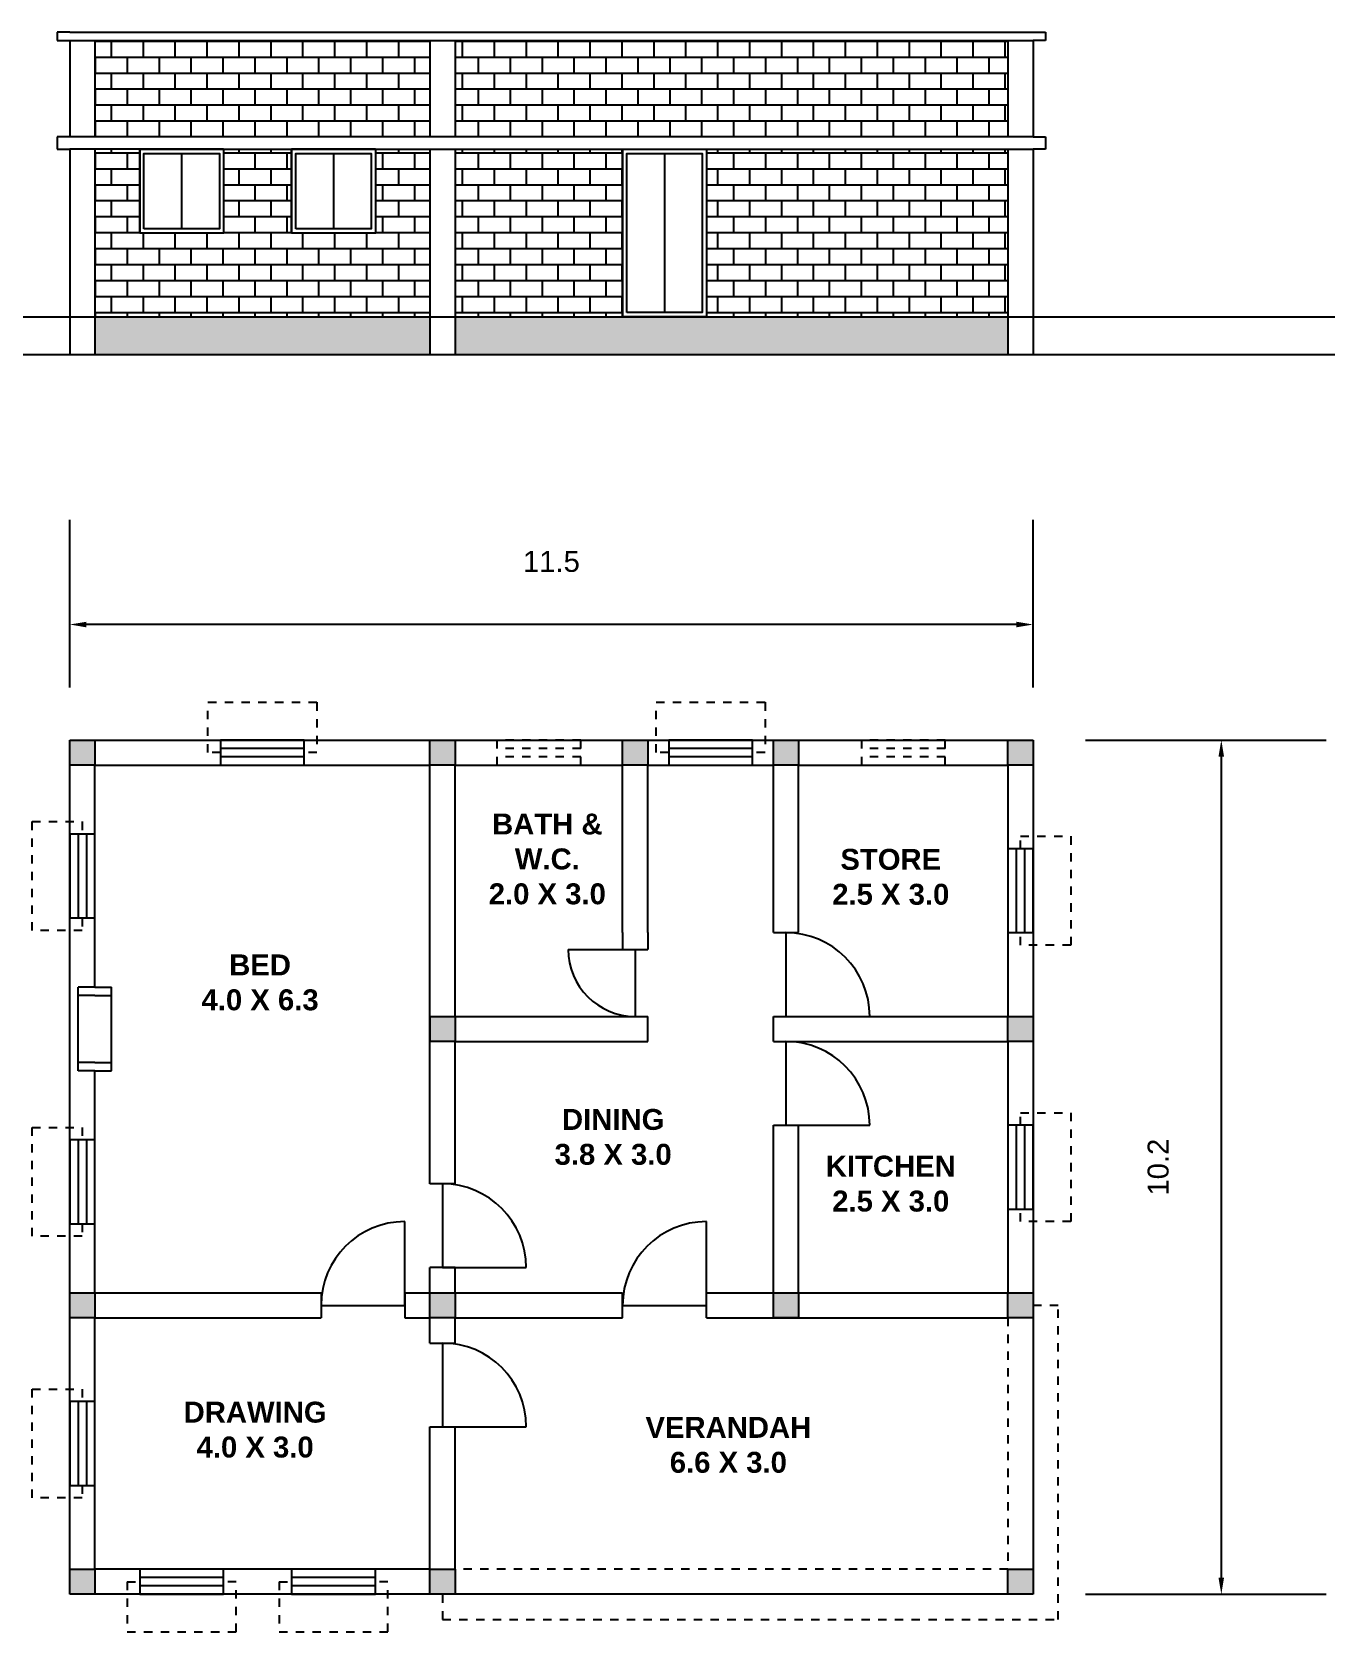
# Model space of a CAD drawing. Header units: metres. Extents: x 7.1 to 22.5, y 8.2 to 27.4.
import ezdxf

# ---------------------------------------------------------------- set-up
doc = ezdxf.new("R2010")
doc.units = ezdxf.units.M
doc.linetypes.add('HIDDEN', pattern=[9.525, 6.35, -3.175])
doc.styles.get("Standard").update_dxf_attribs({"font": 'arial.ttf'})
doc.dimstyles.new('ISO-25', dxfattribs={"dimtxt": 0.5, "dimasz": 0.2, "dimexe": 1.25, "dimexo": 0.625, "dimtad": 1, "dimdsep": 46, "dimtxsty": 'Standard', "dimcen": 2.5, "dimadec": 0, "dimazin": 0, "dimtfac": 1, "dimtmove": 0, "dimatfit": 3, "dimfxl": 1, "dimarcsym": 0})

# ---------------------------------------------------------------- blocks, each defined once
blk = doc.blocks.new('*D1')
at = {"color": 0, "lineweight": -2, "transparency": 16777216}
for p, q in [((7.503, 19.522), (7.503, 21.526)), ((19.003, 19.522), (19.003, 21.526)), ((18.803, 20.276), (7.703, 20.276))]:
    blk.add_line(p, q, dxfattribs=at)
at = {"color": 0, "transparency": 16777216}
for points in [[(7.703, 20.309), (7.703, 20.242), (7.503, 20.276)], [(18.803, 20.309), (18.803, 20.242), (19.003, 20.276)]]:
    blk.add_solid(points, dxfattribs=at)
at = {"layer": 'Defpoints', "color": 0, "transparency": 16777216}
for p in [(7.503, 20.276), (7.503, 18.897), (19.003, 18.897)]:
    blk.add_point(p, dxfattribs=at)
at = {"color": 0, "transparency": 16777216, "insert": (13.253, 21.028), "char_height": 0.5, "attachment_point": 5}
blk.add_mtext('{\\H0.5x;11.5}', dxfattribs=at)
blk = doc.blocks.new('*D2')
at = {"color": 0, "lineweight": -2, "transparency": 16777216}
for p, q in [((19.628, 18.897), (22.5, 18.897)), ((21.25, 18.697), (21.25, 8.897)), ((19.628, 8.697), (22.5, 8.697))]:
    blk.add_line(p, q, dxfattribs=at)
at = {"color": 0, "transparency": 16777216}
for points in [[(21.216, 18.697), (21.283, 18.697), (21.25, 18.897)], [(21.216, 8.897), (21.283, 8.897), (21.25, 8.697)]]:
    blk.add_solid(points, dxfattribs=at)
at = {"layer": 'Defpoints', "color": 0, "transparency": 16777216}
for p in [(19.003, 18.897), (19.003, 8.697), (21.25, 8.697)]:
    blk.add_point(p, dxfattribs=at)
at = {"color": 0, "transparency": 16777216, "insert": (20.497, 13.797), "char_height": 0.5, "attachment_point": 5, "rotation": 90}
blk.add_mtext('{\\H0.5x;10.2}', dxfattribs=at)

msp = doc.modelspace()

# ---------------------------------------------------------------- hatches: boundary and pattern name
h = msp.add_hatch()
h.set_pattern_fill('AR-CONC', color=8, scale=0.08)
h.paths.add_polyline_path([(19.153, 27.35), (19.003, 27.35), (7.503, 27.35), (7.353, 27.35), (7.353, 27.25), (7.503, 27.25), (19.003, 27.25), (19.153, 27.25)])
h.paths.add_polyline_path([(19.153, 26.1), (19.003, 26.1), (7.503, 26.1), (7.353, 26.1), (7.353, 25.95), (7.503, 25.95), (8.339, 25.95), (9.339, 25.95), (10.152, 25.95), (11.152, 25.95), (14.103, 25.95), (15.103, 25.95), (19.003, 25.95), (19.153, 25.95)])
h = msp.add_hatch()
h.set_pattern_fill('AR-CONC', color=8, scale=0.08)
h.paths.add_polyline_path([(7.803, 27.25), (7.503, 27.25), (7.503, 26.1), (7.803, 26.1)])
h.paths.add_polyline_path([(7.803, 25.95), (7.503, 25.95), (7.503, 23.95), (7.803, 23.95)])
h.paths.add_polyline_path([(12.103, 27.25), (11.803, 27.25), (11.803, 26.1), (12.103, 26.1)])
h.paths.add_polyline_path([(12.103, 25.95), (11.803, 25.95), (11.803, 23.95), (12.103, 23.95)])
h.paths.add_polyline_path([(19.003, 27.25), (18.703, 27.25), (18.703, 26.1), (19.003, 26.1)])
h.paths.add_polyline_path([(19.003, 25.95), (18.703, 25.95), (18.703, 23.95), (19.003, 23.95)])
h.paths.add_polyline_path([(12.103, 23.95), (11.803, 23.95), (11.803, 23.5), (12.103, 23.5)])
h.paths.add_polyline_path([(7.803, 23.95), (7.503, 23.95), (7.503, 23.5), (7.803, 23.5)])
at = {"true_color": 0xcd6928}
h = msp.add_hatch(dxfattribs=at)
h.set_pattern_fill('BRICK', color=32, scale=0.03)
h.paths.add_polyline_path([(11.803, 27.25), (7.803, 27.25), (7.803, 26.1), (11.803, 26.1)])
h.paths.add_polyline_path([(18.703, 27.25), (12.103, 27.25), (12.103, 26.1), (18.703, 26.1)])
h.paths.add_polyline_path([(11.803, 25.95), (11.152, 25.95), (11.152, 24.95), (10.152, 24.95), (10.152, 25.95), (9.339, 25.95), (9.339, 24.95), (8.339, 24.95), (8.339, 25.95), (7.803, 25.95), (7.803, 23.95), (11.803, 23.95)])
h.paths.add_polyline_path([(14.103, 25.95), (12.103, 25.95), (12.103, 23.95), (14.103, 23.95)])
h.paths.add_polyline_path([(18.703, 25.95), (15.103, 25.95), (15.103, 23.95), (18.703, 23.95)])
h = msp.add_hatch()
h.set_pattern_fill('GRAVEL', scale=0.01)
h.paths.add_polyline_path([(11.803, 23.95), (7.803, 23.95), (7.803, 23.5), (11.803, 23.5)])
h.paths.add_polyline_path([(18.703, 23.95), (12.103, 23.95), (12.103, 23.5), (18.703, 23.5)])
h = msp.add_hatch()
h.set_pattern_fill('AR-CONC', color=8, scale=0.09)
h.paths.add_polyline_path([(19.003, 23.95), (18.703, 23.95), (18.703, 23.5), (19.003, 23.5)])
at = {"true_color": 0xf8f6b0}
h = msp.add_hatch(color=51, dxfattribs=at)
h.dxf.hatch_style = 1
h.paths.add_polyline_path([(7.803, 18.897), (7.503, 18.897), (7.503, 18.597), (7.803, 18.597)])
h = msp.add_hatch(color=51, dxfattribs=at)
h.dxf.hatch_style = 1
h.paths.add_polyline_path([(12.103, 18.897), (11.803, 18.897), (11.803, 18.597), (12.103, 18.597)])
h = msp.add_hatch(color=51, dxfattribs=at)
h.dxf.hatch_style = 1
h.paths.add_polyline_path([(14.403, 18.897), (14.103, 18.897), (14.103, 18.597), (14.403, 18.597)])
h = msp.add_hatch(color=51, dxfattribs=at)
h.dxf.hatch_style = 1
h.paths.add_polyline_path([(16.203, 18.897), (15.903, 18.897), (15.903, 18.597), (16.203, 18.597)])
h = msp.add_hatch(color=51, dxfattribs=at)
h.dxf.hatch_style = 1
h.paths.add_polyline_path([(19.003, 18.897), (18.703, 18.897), (18.703, 18.597), (19.003, 18.597)])
h = msp.add_hatch(color=51, dxfattribs=at)
h.dxf.hatch_style = 1
h.paths.add_polyline_path([(12.103, 15.597), (11.803, 15.597), (11.803, 15.297), (12.103, 15.297)])
h = msp.add_hatch(color=51, dxfattribs=at)
h.dxf.hatch_style = 1
h.paths.add_polyline_path([(19.003, 15.597), (18.703, 15.597), (18.703, 15.297), (19.003, 15.297)])
h = msp.add_hatch(color=51, dxfattribs=at)
h.dxf.hatch_style = 1
h.paths.add_polyline_path([(7.803, 12.297), (7.503, 12.297), (7.503, 11.997), (7.803, 11.997)])
h = msp.add_hatch(color=51, dxfattribs=at)
h.dxf.hatch_style = 1
h.paths.add_polyline_path([(12.103, 12.297), (11.803, 12.297), (11.803, 11.997), (12.103, 11.997)])
h = msp.add_hatch(color=51, dxfattribs=at)
h.dxf.hatch_style = 1
h.paths.add_polyline_path([(16.203, 12.297), (15.903, 12.297), (15.903, 11.997), (16.203, 11.997)])
h = msp.add_hatch(color=51, dxfattribs=at)
h.dxf.hatch_style = 1
h.paths.add_polyline_path([(19.003, 12.297), (18.703, 12.297), (18.703, 11.997), (19.003, 11.997)])
h = msp.add_hatch(color=51, dxfattribs=at)
h.dxf.hatch_style = 1
h.paths.add_polyline_path([(7.803, 8.997), (7.503, 8.997), (7.503, 8.697), (7.803, 8.697)])
h = msp.add_hatch(color=51, dxfattribs=at)
h.dxf.hatch_style = 1
h.paths.add_polyline_path([(12.103, 8.997), (11.803, 8.997), (11.803, 8.697), (12.103, 8.697)])
h = msp.add_hatch(color=51, dxfattribs=at)
h.dxf.hatch_style = 1
h.paths.add_polyline_path([(19.003, 8.997), (18.703, 8.997), (18.703, 8.697), (19.003, 8.697)])

# ---------------------------------------------------------------- linework, layer by layer
for p, q in [((7.503, 27.35), (7.353, 27.35)), ((7.353, 27.35), (7.353, 27.25)), ((7.503, 27.35), (19.003, 27.35)), ((19.003, 27.35), (19.153, 27.35)), ((19.153, 27.35), (19.153, 27.25)), ((7.353, 27.25), (7.503, 27.25)), ((7.503, 27.25), (7.503, 26.1)), ((7.503, 27.25), (19.003, 27.25)), ((7.803, 27.25), (7.803, 26.1)), ((11.803, 27.25), (11.803, 26.1)), ((12.103, 27.25), (12.103, 26.1)), ((18.703, 27.25), (18.703, 26.1)), ((19.003, 27.25), (19.003, 26.1)), ((19.153, 27.25), (19.003, 27.25)), ((7.503, 26.1), (7.353, 26.1)), ((7.353, 26.1), (7.353, 25.95)), ((19.003, 26.1), (7.503, 26.1)), ((19.003, 26.1), (19.153, 26.1)), ((19.153, 26.1), (19.153, 25.95)), ((7.353, 25.95), (7.503, 25.95)), ((8.339, 25.95), (7.503, 25.95)), ((7.503, 25.95), (7.503, 23.5)), ((7.803, 25.95), (7.803, 23.5)), ((8.339, 25.95), (8.339, 24.95)), ((9.339, 25.95), (8.339, 25.95)), ((8.839, 25.9), (8.839, 25)), ((9.339, 25.95), (9.339, 24.95)), ((9.339, 25.95), (10.152, 25.95)), ((11.152, 25.95), (10.152, 25.95)), ((10.152, 25.95), (10.152, 24.95)), ((10.652, 25.9), (10.652, 25)), ((11.152, 25.95), (11.152, 24.95)), ((11.152, 25.95), (14.103, 25.95)), ((11.803, 25.95), (11.803, 23.5)), ((12.103, 25.95), (12.103, 23.5)), ((14.103, 25.95), (15.103, 25.95)), ((14.103, 25.95), (14.103, 23.95)), ((14.603, 25.9), (14.603, 24)), ((15.103, 25.95), (19.003, 25.95)), ((15.103, 25.95), (15.103, 23.95)), ((18.703, 25.95), (18.703, 23.5)), ((19.153, 25.95), (19.003, 25.95)), ((19.003, 25.95), (19.003, 23.5)), ((9.339, 24.95), (8.339, 24.95)), ((11.152, 24.95), (10.152, 24.95)), ((7.503, 18.897), (19.003, 18.897)), ((7.503, 8.697), (7.503, 18.897)), ((19.003, 18.897), (19.003, 8.697)), ((7.803, 18.597), (11.803, 18.597)), ((7.803, 15.947), (7.803, 18.597)), ((11.803, 15.597), (11.803, 18.597)), ((12.103, 18.597), (14.103, 18.597)), ((12.103, 15.597), (12.103, 18.597)), ((14.103, 16.597), (14.103, 18.597)), ((14.403, 18.597), (15.903, 18.597)), ((14.403, 16.597), (14.403, 18.597)), ((15.903, 16.597), (15.903, 18.597)), ((16.203, 18.597), (18.703, 18.597)), ((16.203, 16.597), (16.203, 18.597)), ((18.703, 18.597), (18.703, 15.597)), ((14.103, 16.597), (14.103, 16.397)), ((14.403, 16.597), (14.403, 16.397)), ((15.903, 16.597), (16.203, 16.597)), ((14.103, 16.397), (14.403, 16.397)), ((11.803, 15.597), (11.803, 15.297)), ((12.103, 15.597), (14.403, 15.597)), ((14.403, 15.297), (14.403, 15.597)), ((15.903, 15.597), (18.703, 15.597)), ((15.903, 15.297), (15.903, 15.597)), ((11.803, 13.597), (11.803, 15.297)), ((12.103, 15.297), (14.403, 15.297)), ((12.103, 13.597), (12.103, 15.297)), ((15.903, 15.297), (18.703, 15.297)), ((18.703, 15.297), (18.703, 12.297)), ((7.803, 12.297), (7.803, 14.947)), ((15.903, 12.297), (15.903, 14.297)), ((15.903, 14.297), (16.203, 14.297)), ((16.203, 12.297), (16.203, 14.297)), ((12.103, 13.597), (11.803, 13.597)), ((11.803, 12.297), (11.803, 12.597)), ((12.103, 12.597), (11.803, 12.597)), ((12.103, 12.297), (12.103, 12.597)), ((7.803, 12.297), (10.503, 12.297)), ((10.503, 12.297), (10.503, 11.997)), ((11.503, 12.297), (11.503, 11.997)), ((11.503, 12.297), (11.803, 12.297)), ((12.103, 12.297), (14.103, 12.297)), ((14.103, 11.997), (14.103, 12.297)), ((15.103, 11.997), (15.103, 12.297)), ((15.103, 12.297), (15.903, 12.297)), ((16.203, 12.297), (18.703, 12.297)), ((7.803, 8.997), (7.803, 11.997)), ((7.803, 11.997), (10.503, 11.997)), ((11.503, 11.997), (11.803, 11.997)), ((11.803, 11.697), (11.803, 11.997)), ((12.103, 11.997), (14.103, 11.997)), ((12.103, 11.697), (12.103, 11.997)), ((15.103, 11.997), (18.703, 11.997)), ((11.803, 11.697), (12.103, 11.697)), ((11.803, 8.997), (11.803, 10.697)), ((11.803, 10.697), (12.103, 10.697)), ((12.103, 8.997), (12.103, 10.697)), ((11.803, 8.997), (7.803, 8.997)), ((19.003, 8.697), (7.503, 8.697))]:
    msp.add_line(p, q)
at = {"color": 4, "linetype": 'HIDDEN', "lineweight": -3, "ltscale": 0.009}
for p, q in [((9.153, 18.747), (9.153, 19.347)), ((9.153, 19.347), (10.453, 19.347)), ((10.453, 19.347), (10.453, 18.747)), ((14.503, 18.747), (14.503, 19.347)), ((14.503, 19.347), (15.803, 19.347)), ((15.803, 19.347), (15.803, 18.747)), ((9.303, 18.747), (9.153, 18.747)), ((10.453, 18.747), (10.303, 18.747)), ((14.653, 18.747), (14.503, 18.747)), ((15.803, 18.747), (15.653, 18.747)), ((7.053, 16.622), (7.053, 17.922)), ((7.053, 17.922), (7.653, 17.922)), ((7.653, 17.922), (7.653, 17.772)), ((18.853, 17.597), (18.853, 17.747)), ((18.853, 17.747), (19.453, 17.747)), ((19.453, 17.747), (19.453, 16.447)), ((7.653, 16.622), (7.053, 16.622)), ((7.653, 16.772), (7.653, 16.622)), ((18.853, 16.447), (18.853, 16.597)), ((19.453, 16.447), (18.853, 16.447)), ((18.853, 14.297), (18.853, 14.447)), ((18.853, 14.447), (19.453, 14.447)), ((19.453, 14.447), (19.453, 13.147)), ((7.053, 12.972), (7.053, 14.272)), ((7.053, 14.272), (7.653, 14.272)), ((7.653, 14.272), (7.653, 14.122)), ((18.853, 13.147), (18.853, 13.297)), ((7.653, 13.122), (7.653, 12.972)), ((19.453, 13.147), (18.853, 13.147)), ((7.653, 12.972), (7.053, 12.972)), ((7.053, 9.847), (7.053, 11.147)), ((7.053, 11.147), (7.653, 11.147)), ((7.653, 11.147), (7.653, 10.997)), ((7.653, 9.997), (7.653, 9.847)), ((7.653, 9.847), (7.053, 9.847))]:
    msp.add_line(p, q, dxfattribs=at)
at = {"color": 51, "true_color": 0xf8f6b0}
for p, q in [((7.503, 18.897), (7.803, 18.897)), ((7.503, 18.597), (7.503, 18.897)), ((7.803, 18.897), (7.803, 18.597)), ((11.803, 18.897), (12.103, 18.897)), ((11.803, 18.597), (11.803, 18.897)), ((12.103, 18.897), (12.103, 18.597)), ((14.103, 18.897), (14.403, 18.897)), ((14.103, 18.597), (14.103, 18.897)), ((14.403, 18.897), (14.403, 18.597)), ((15.903, 18.897), (16.203, 18.897)), ((15.903, 18.597), (15.903, 18.897)), ((16.203, 18.897), (16.203, 18.597)), ((18.703, 18.897), (19.003, 18.897)), ((18.703, 18.597), (18.703, 18.897)), ((19.003, 18.897), (19.003, 18.597)), ((7.803, 18.597), (7.503, 18.597)), ((12.103, 18.597), (11.803, 18.597)), ((14.403, 18.597), (14.103, 18.597)), ((16.203, 18.597), (15.903, 18.597)), ((19.003, 18.597), (18.703, 18.597)), ((11.803, 15.597), (12.103, 15.597)), ((11.803, 15.297), (11.803, 15.597)), ((12.103, 15.597), (12.103, 15.297)), ((18.703, 15.597), (19.003, 15.597)), ((18.703, 15.297), (18.703, 15.597)), ((19.003, 15.597), (19.003, 15.297)), ((12.103, 15.297), (11.803, 15.297)), ((19.003, 15.297), (18.703, 15.297)), ((7.503, 12.297), (7.803, 12.297)), ((7.503, 11.997), (7.503, 12.297)), ((7.803, 12.297), (7.803, 11.997)), ((11.803, 12.297), (12.103, 12.297)), ((11.803, 11.997), (11.803, 12.297)), ((12.103, 12.297), (12.103, 11.997)), ((15.903, 12.297), (16.203, 12.297)), ((15.903, 11.997), (15.903, 12.297)), ((16.203, 12.297), (16.203, 11.997)), ((18.703, 12.297), (19.003, 12.297)), ((18.703, 11.997), (18.703, 12.297)), ((19.003, 12.297), (19.003, 11.997)), ((7.803, 11.997), (7.503, 11.997)), ((12.103, 11.997), (11.803, 11.997)), ((16.203, 11.997), (15.903, 11.997)), ((19.003, 11.997), (18.703, 11.997)), ((7.503, 8.997), (7.803, 8.997)), ((7.503, 8.697), (7.503, 8.997)), ((7.803, 8.997), (7.803, 8.697)), ((11.803, 8.997), (12.103, 8.997)), ((11.803, 8.697), (11.803, 8.997)), ((12.103, 8.997), (12.103, 8.697)), ((18.703, 8.997), (19.003, 8.997)), ((18.703, 8.697), (18.703, 8.997)), ((19.003, 8.997), (19.003, 8.697)), ((7.803, 8.697), (7.503, 8.697)), ((12.103, 8.697), (11.803, 8.697)), ((19.003, 8.697), (18.703, 8.697))]:
    msp.add_line(p, q, dxfattribs=at)
at = {"color": 2}
for p, q in [((10.303, 18.897), (9.303, 18.897)), ((9.303, 18.897), (9.303, 18.597)), ((10.303, 18.797), (9.303, 18.797)), ((10.303, 18.597), (10.303, 18.897)), ((15.653, 18.897), (14.653, 18.897)), ((14.653, 18.897), (14.653, 18.597)), ((15.653, 18.797), (14.653, 18.797)), ((15.653, 18.597), (15.653, 18.897)), ((10.303, 18.697), (9.303, 18.697)), ((9.303, 18.597), (10.303, 18.597)), ((15.653, 18.697), (14.653, 18.697)), ((14.653, 18.597), (15.653, 18.597)), ((7.803, 17.772), (7.503, 17.772)), ((7.503, 17.772), (7.503, 16.772)), ((7.603, 17.772), (7.603, 16.772)), ((7.703, 17.772), (7.703, 16.772)), ((7.803, 16.772), (7.803, 17.772)), ((18.703, 17.597), (18.703, 16.597)), ((19.003, 17.597), (18.703, 17.597)), ((18.803, 16.597), (18.803, 17.597)), ((18.903, 16.597), (18.903, 17.597)), ((19.003, 16.597), (19.003, 17.597)), ((7.503, 16.772), (7.803, 16.772)), ((18.703, 16.597), (19.003, 16.597)), ((18.703, 14.297), (18.703, 13.297)), ((19.003, 14.297), (18.703, 14.297)), ((18.803, 13.297), (18.803, 14.297)), ((18.903, 13.297), (18.903, 14.297)), ((19.003, 13.297), (19.003, 14.297)), ((7.803, 14.122), (7.503, 14.122)), ((7.503, 14.122), (7.503, 13.122)), ((7.603, 14.122), (7.603, 13.122)), ((7.703, 14.122), (7.703, 13.122)), ((7.803, 13.122), (7.803, 14.122)), ((18.703, 13.297), (19.003, 13.297)), ((7.503, 13.122), (7.803, 13.122)), ((7.803, 10.997), (7.503, 10.997)), ((7.503, 10.997), (7.503, 9.997)), ((7.603, 10.997), (7.603, 9.997)), ((7.703, 10.997), (7.703, 9.997)), ((7.803, 9.997), (7.803, 10.997)), ((7.503, 9.997), (7.803, 9.997))]:
    msp.add_line(p, q, dxfattribs=at)
at = {"color": 240, "linetype": 'HIDDEN', "ltscale": 0.004}
for p, q in [((13.603, 18.897), (12.603, 18.897)), ((12.603, 18.897), (12.603, 18.597)), ((13.603, 18.797), (12.603, 18.797)), ((13.603, 18.597), (13.603, 18.897)), ((17.953, 18.897), (16.953, 18.897)), ((16.953, 18.897), (16.953, 18.597)), ((17.953, 18.797), (16.953, 18.797)), ((17.953, 18.597), (17.953, 18.897)), ((13.603, 18.697), (12.603, 18.697)), ((12.603, 18.597), (13.603, 18.597)), ((17.953, 18.697), (16.953, 18.697)), ((16.953, 18.597), (17.953, 18.597))]:
    msp.add_line(p, q, dxfattribs=at)
at = {"color": 30, "true_color": 0xf8991e}
for p, q in [((16.053, 16.597), (16.053, 15.597)), ((13.453, 16.397), (14.253, 16.397)), ((14.253, 16.397), (14.253, 15.597)), ((16.053, 15.597), (17.053, 15.597)), ((16.053, 15.297), (16.053, 14.297)), ((16.053, 14.297), (17.053, 14.297)), ((11.953, 13.597), (11.953, 12.597)), ((11.503, 12.147), (11.503, 13.147)), ((15.103, 12.147), (15.103, 13.147)), ((11.953, 12.597), (12.953, 12.597)), ((10.503, 12.147), (11.503, 12.147)), ((14.103, 12.147), (15.103, 12.147)), ((11.953, 11.697), (11.953, 10.697)), ((11.953, 10.697), (12.953, 10.697))]:
    msp.add_line(p, q, dxfattribs=at)
at = {"color": 32, "true_color": 0xcd6928}
for p, q in [((7.803, 15.947), (7.603, 15.947)), ((7.603, 14.947), (7.603, 15.947)), ((7.803, 15.947), (8.003, 15.947)), ((8.003, 14.947), (8.003, 15.947)), ((7.803, 15.847), (7.603, 15.847)), ((7.803, 15.847), (8.003, 15.847)), ((7.803, 15.047), (7.603, 15.047)), ((7.803, 14.947), (7.603, 14.947)), ((7.803, 15.047), (8.003, 15.047)), ((7.803, 14.947), (8.003, 14.947))]:
    msp.add_line(p, q, dxfattribs=at)
at = {"linetype": 'HIDDEN', "ltscale": 0.0089}
for p, q in [((19.303, 12.147), (19.003, 12.147)), ((19.303, 8.397), (19.303, 12.147)), ((18.703, 11.997), (18.703, 8.997)), ((18.703, 8.997), (12.103, 8.997)), ((11.953, 8.697), (11.953, 8.397)), ((11.953, 8.397), (19.303, 8.397))]:
    msp.add_line(p, q, dxfattribs=at)
at = {"color": 240}
for p, q in [((9.339, 8.997), (8.339, 8.997)), ((8.339, 8.997), (8.339, 8.697)), ((9.339, 8.697), (9.339, 8.997)), ((11.152, 8.997), (10.152, 8.997)), ((10.152, 8.997), (10.152, 8.697)), ((11.152, 8.697), (11.152, 8.997)), ((9.339, 8.897), (8.339, 8.897)), ((9.339, 8.797), (8.339, 8.797)), ((11.152, 8.897), (10.152, 8.897)), ((11.152, 8.797), (10.152, 8.797)), ((8.339, 8.697), (9.339, 8.697)), ((10.152, 8.697), (11.152, 8.697))]:
    msp.add_line(p, q, dxfattribs=at)
at = {"color": 2, "linetype": 'HIDDEN', "ltscale": 0.01}
for p, q in [((8.189, 8.847), (8.189, 8.247)), ((8.189, 8.847), (8.339, 8.847)), ((9.489, 8.847), (9.339, 8.847)), ((9.489, 8.247), (9.489, 8.847)), ((10.002, 8.847), (10.002, 8.247)), ((10.002, 8.847), (10.152, 8.847)), ((11.302, 8.847), (11.152, 8.847)), ((11.302, 8.247), (11.302, 8.847)), ((8.189, 8.247), (9.489, 8.247)), ((10.002, 8.247), (11.302, 8.247))]:
    msp.add_line(p, q, dxfattribs=at)
for p in [(19.851, 23.95), (19.851, 23.5)]:
    msp.add_xline(p, (1, 0))
for points in [[(8.339, 24.95), (8.339, 25.95), (9.339, 25.95), (9.339, 24.95), (8.339, 24.95)], [(10.152, 24.95), (10.152, 25.95), (11.152, 25.95), (11.152, 24.95), (10.152, 24.95)], [(14.103, 23.95), (14.103, 25.95), (15.103, 25.95), (15.103, 23.95), (14.103, 23.95)]]:
    msp.add_lwpolyline(points)
for points in [[(8.389, 25), (8.389, 25.9), (9.289, 25.9), (9.289, 25)], [(10.202, 25), (10.202, 25.9), (11.102, 25.9), (11.102, 25)], [(14.153, 24), (14.153, 25.9), (15.053, 25.9), (15.053, 24)]]:
    msp.add_lwpolyline(points, close=True)
at = {"color": 30, "true_color": 0xf8991e}
for centre, radius, start, end in [((16.053, 15.597), 1, 0, 90), ((14.253, 16.397), 0.8, 180, 270), ((16.053, 14.297), 1, 0, 90), ((11.953, 12.597), 1, 0, 90), ((11.503, 12.147), 1, 90, 180), ((15.103, 12.147), 1, 90, 180), ((11.953, 10.697), 1, 0, 90)]:
    msp.add_arc(centre, radius, start, end, dxfattribs=at)

# ---------------------------------------------------------------- texts
at = {"char_height": 0.25, "attachment_point": 1}
for s, insert in [('\\pxqc;{\\fArial|b1|i0|c0|p34;BATH &\\PW.C.\\P2.0 X 3.0}', (11.803, 18.019)), ('\\pxqc;{\\fArial|b1|i0|c0|p34;STORE\\P2.5 X 3.0}', (15.903, 17.597)), ('\\pxqc;{\\fArial|b1|i0|c0|p34;BED\\P4.0 X 6.3}', (8.374, 16.337)), ('\\pxqc;{\\fArial|b1|i0|c0|p34;DINING\\P3.8 X 3.0}', (12.589, 14.492)), ('\\pxqc;{\\fArial|b1|i0|c0|p34;KITCHEN\\P2.5 X 3.0}', (15.903, 13.934)), ('\\pxqc;{\\fArial|b1|i0|c0|p34;DRAWING\\P4.0 X 3.0}', (8.315, 10.997)), ('\\pxqc;{\\fArial|b1|i0|c0|p34;VERANDAH\\P6.6 X 3.0}', (13.964, 10.815))]:
    msp.add_mtext_dynamic_manual_height_columns(s, width=2.80236, gutter_width=12.5, heights=[0], dxfattribs=dict(at, insert=insert))

# ---------------------------------------------------------------- dimensions: what is measured, and where the dimension line sits
dim = msp.add_linear_dim(base=(7.503, 20.276), p1=(19.003, 18.897), p2=(7.503, 18.897), text='{\\H0.5x;<>}', dimstyle='ISO-25')
dim.commit()
dim.dimension.update_dxf_attribs({"geometry": '*D1', "text_midpoint": (13.253, 21.028)})
dim = msp.add_linear_dim(base=(21.25, 8.697), p1=(19.003, 18.897), p2=(19.003, 8.697), angle=90, text='{\\H0.5x;<>}', dimstyle='ISO-25')
dim.commit()
dim.dimension.update_dxf_attribs({"geometry": '*D2', "text_midpoint": (20.497, 13.797)})

doc.saveas('drawing.dxf')
